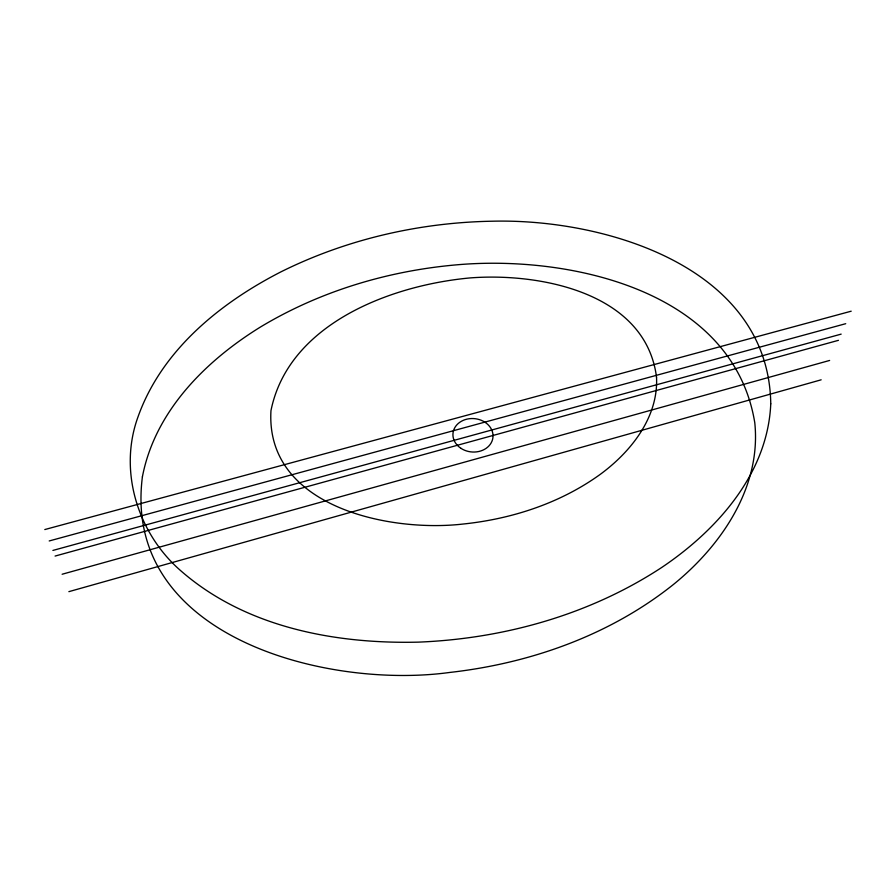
<?xml version="1.0" encoding="UTF-8"?>
<svg xmlns="http://www.w3.org/2000/svg" width="896" height="896" viewBox="0 0 896 896"><rect width="100%" height="100%" fill="white"/><g stroke="black" fill="none" stroke-linecap="round" stroke-linejoin="round"><path stroke-width="1.34" d="M68.869 591.651L821.162 379.814M62.126 574.246L829.629 360.45M52.898 550.435L841.165 334.118M55.082 556.069L838.443 340.334M49.213 540.96L845.723 323.691M44.8 529.558L851.2 311.192M656.533 377.306C658.459 417.222 631.109 451.562 600.566 474.13C560.426 503.205 511.818 519.019 462.795 524.07C388.842 532.538 265.339 506.722 270.962 410.67C288.523 323.467 391.339 285.107 470.277 277.906C540.344 272.541 645.848 292.813 656.533 377.306M142.397 476.851C121.934 637.078 326.491 689.315 449.646 672.459C529.962 663.421 609.426 635.432 673.075 584.763C721.168 545.91 761.488 487.189 754.779 422.733C733.421 291.805 573.328 255.864 461.362 264.443C390.902 269.931 321.261 290.416 260.568 326.95C205.677 360.808 154.896 411.298 142.397 476.851M770.762 403.816C767.771 473.603 716.912 530.41 661.55 567.582C589.546 614.79 503.832 638.747 418.174 642.141C334.779 644.078 245.459 627.256 180.97 570.92C138.006 533.803 118.294 471.565 137.827 417.39C161.314 350.683 219.621 303.307 280.773 271.936C346.416 239.243 419.552 222.421 492.789 221.2C605.349 218.49 768.779 267.232 770.762 403.816M460.947 448.325A20.082 16.722 5.7 0 0 492.89 437.886A20.082 16.722 5.7 0 0 465.091 419.653A20.082 16.722 5.7 0 0 460.947 448.325"/></g></svg>
